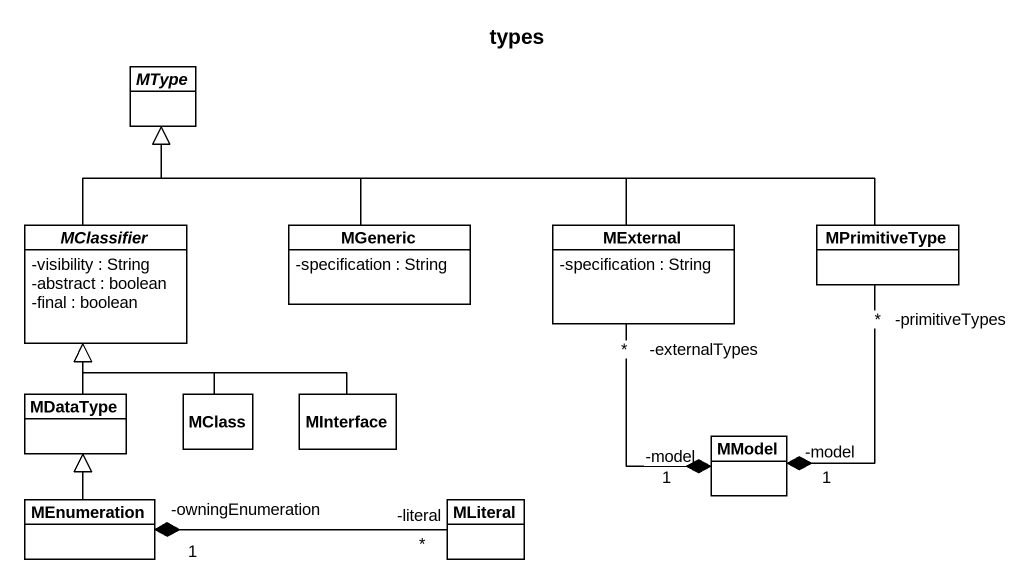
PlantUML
@startuml
title types
hide circle
hide empty members
skinparam classAttributeIconSize 0
abstract class MType
abstract class MClassifier {
  -visibility : String
  -abstract : boolean
  -final : boolean
}
class MGeneric {
  -specification : String
}
class MExternal {
  -specification : String
}
class MPrimitiveType
class MDataType
class MClass
class MInterface
class MEnumeration
class MLiteral
class MModel
MClassifier -up-|> MType
MGeneric -up-|> MType
MExternal -left-|> MType
MPrimitiveType -left-|> MType
MDataType -up-|> MClassifier
MClass -up-|> MClassifier
MInterface -left-|> MClassifier
MEnumeration -up-|> MDataType
MEnumeration "-owningEnumeration\n1" *-right- "-literal\n*" MLiteral
MModel "-model\n1" *-up- "-externalTypes\n*" MExternal
MModel "-model\n1" *-up- "-primitiveTypes\n*" MPrimitiveType
@enduml
